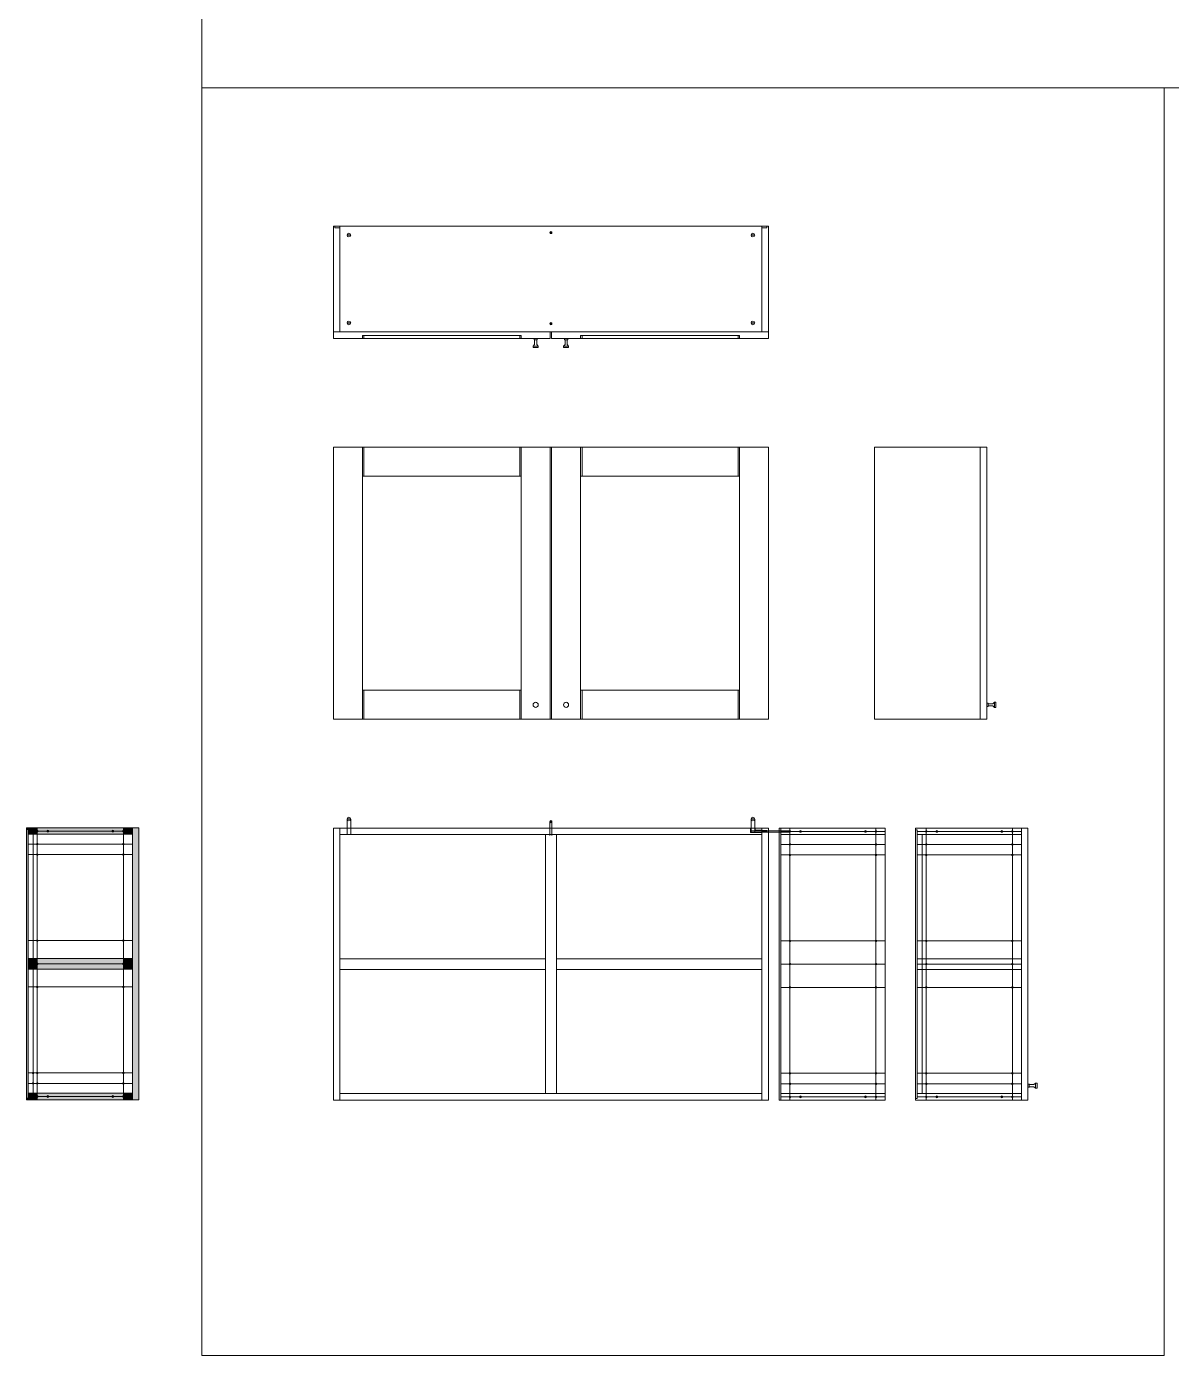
# Model space of a CAD drawing. Header units: centimetres. Extents: x -9.9 to 12.1, y -14.8 to 2.1.
# Drawn here: x -2.787 to 0.371, y -9.346 to -5.682 of the extents above; entities that cross this region are included whole.
import ezdxf

# ---------------------------------------------------------------- set-up
doc = ezdxf.new("R2010")
doc.units = ezdxf.units.CM
doc.header["$MEASUREMENT"] = 0
for name, color, linetype, lineweight in [('A-FURN_Num_Penna__251_Num_Penna__251_Num_Penna__2_Num_Penna__251_Num_Penna__251_Num_Penna__251_Num_Penna__251_Num_Penna__251_Num_Penna__251_Num_Penna__251_Num_Penna__251_Num_Penna__3_Num_Penna__3_Num_Penna__3_Num_Penna__3', 3, 'Continuous', 18), ('A-FURN_Num_Penna__252_Num_Penna__252_Num_Penna__3_Num_Penna__252_Num_Penna__252_Num_Penna__252_Num_Penna__252_Num_Penna__252_Num_Penna__252_Num_Penna__252_Num_Penna__252_Num_Penna__252_Num_Penna__252_Num_Penna__252_Num_Penna__2', 2, 'Continuous', 18), ('A-FURN_Num_Penna__252_Num_Penna__252_Num_Penna__3_Num_Penna__252_Num_Penna__252_Num_Penna__252_Num_Penna__252_Num_Penna__252_Num_Penna__252_Num_Penna__252_Num_Penna__252_Num_Penna__252_Num_Penna__252_Num_Penna__252_Num_Penna__3', 3, 'Continuous', 18), ('A-FURN_Num_Penna__252_Num_Penna__252_Num_Penna__3_Num_Penna__252_Num_Penna__252_Num_Penna__252_Num_Penna__252_Num_Penna__252_Num_Penna__252_Num_Penna__252_Num_Penna__252_Num_Penna__252_Num_Penna__252_Num_Penna__252_Num_Penna__5', 5, 'Continuous', 18), ('A-FURN_Num_Penna__252_Num_Penna__252_Num_Penna__3_Num_Penna__252_Num_Penna__252_Num_Penna__252_Num_Penna__252_Num_Penna__252_Num_Penna__252_Num_Penna__252_Num_Penna__252_Num_Penna__252_Num_Penna__252_Num_Penna__252_Num_Penna__6', 6, 'Continuous', 18), ('A-FURN_Num_Penna__252_Num_Penna__252_Num_Penna__3_Num_Penna__252_Num_Penna__252_Num_Penna__252_Num_Penna__252_Num_Penna__252_Num_Penna__252_Num_Penna__252_Num_Penna__252_Num_Penna__252_Num_Penna__252_Num_Penna__3_Num_Penna__3', 3, 'Continuous', 18), ('A-FURN_Num_Penna__252_Num_Penna__252_Num_Penna__3_Num_Penna__252_Num_Penna__252_Num_Penna__252_Num_Penna__252_Num_Penna__252_Num_Penna__252_Num_Penna__252_Num_Penna__252_Num_Penna__252_Num_Penna__252_Num_Penna__5_Num_Penna__5', 5, 'Continuous', 18), ('A-FURN_Num_Penna__252_Num_Penna__252_Num_Penna__3_Num_Penna__252_Num_Penna__252_Num_Penna__252_Num_Penna__252_Num_Penna__252_Num_Penna__252_Num_Penna__252_Num_Penna__252_Num_Penna__252_Num_Penna__252_Num_Penna__6_Num_Penna__6', 6, 'Continuous', 18), ('A-FURN_Num_Penna__252_Num_Penna__252_Num_Penna__3_Num_Penna__252_Num_Penna__252_Num_Penna__252_Num_Penna__252_Num_Penna__252_Num_Penna__252_Num_Penna__252_Num_Penna__252_Num_Penna__252_Num_Penna__3_Num_Penna__3_Num_Penna__3', 3, 'Continuous', 18), ('A-FURN_Num_Penna__252_Num_Penna__252_Num_Penna__3_Num_Penna__252_Num_Penna__252_Num_Penna__252_Num_Penna__252_Num_Penna__252_Num_Penna__252_Num_Penna__252_Num_Penna__82_Num_Penna__82_Num_Penna__82_Num_Penna__82_Num_Penna__82', 82, 'Continuous', 18), ('A-SECT-PATT_Num_Penna__5_Num_Penna__5_Num_Penna__5_Num_Penna__5_Num_Penna__5_Num_Penna__5_Num_Penna__5_Num_Penna__5_Num_Penna__5_Num_Penna__5_Num_Penna__5_Num_Penna__5_Num_Penna__5_Num_Penna__5', 5, 'Continuous', 18), ('A-SECT-PATT_Num_Penna__6_Num_Penna__6_Num_Penna__6_Num_Penna__6_Num_Penna__6_Num_Penna__6_Num_Penna__6_Num_Penna__6_Num_Penna__6_Num_Penna__6_Num_Penna__6_Num_Penna__3_Num_Penna__3_Num_Penna__3', 3, 'Continuous', 18), ('A-SECT-PATT_Num_Penna__6_Num_Penna__6_Num_Penna__6_Num_Penna__6_Num_Penna__6_Num_Penna__6_Num_Penna__6_Num_Penna__6_Num_Penna__6_Num_Penna__6_Num_Penna__6_Num_Penna__6_Num_Penna__6_Num_Penna__6', 6, 'Continuous', 18), ('A-SECT-PATT_Num_Penna__6_Num_Penna__6_Num_Penna__6_Num_Penna__6_Num_Penna__6_Num_Penna__6_Num_Penna__6_Num_Penna__6_Num_Penna__6_Num_Penna__6_Num_Penna__6_Num_Penna__6_Num_Penna__6_Num_Penna__9', 9, 'Continuous', 18), ('PDF10_Solid Fills_Num_Penna__5_Num_Penna__5_Num_Penna__5_Num_Penna__5_Num_Penna__5_Num_Penna__5_Num_Penna__3_Num_Penna__3', 3, 'Continuous', 18), ('PDF10_Solid Fills_Num_Penna__5_Num_Penna__5_Num_Penna__5_Num_Penna__5_Num_Penna__5_Num_Penna__5_Num_Penna__5_Num_Penna__5', 5, 'Continuous', 18), ('PDF16_Geometry_Num_Penna__5_Num_Penna__5_Num_Penna__5_Num_Penna__5_Num_Penna__5_Num_Penna__5_Num_Penna__5_Num_Penna__3_Num_Penna__3_Num_Penna__3_Num_Penna__3_Num_Penna__3_Num_Penna__3_Num_Penna__3', 3, 'Continuous', 18), ('PDF16_Geometry_Num_Penna__5_Num_Penna__5_Num_Penna__5_Num_Penna__5_Num_Penna__5_Num_Penna__5_Num_Penna__5_Num_Penna__5_Num_Penna__5_Num_Penna__5_Num_Penna__5_Num_Penna__5_Num_Penna__5_Num_Penna__5', 5, 'Continuous', 18), ('PDF16_Geometry_Num_Penna__6_Num_Penna__6_Num_Penna__3_Num_Penna__3_Num_Penna__3_Num_Penna__3_Num_Penna__3_Num_Penna__3_Num_Penna__3_Num_Penna__3_Num_Penna__3_Num_Penna__3_Num_Penna__3_Num_Penna__3', 3, 'Continuous', 18), ('PDF16_Geometry_Num_Penna__6_Num_Penna__6_Num_Penna__6_Num_Penna__3_Num_Penna__3_Num_Penna__3_Num_Penna__3_Num_Penna__3_Num_Penna__9_Num_Penna__9_Num_Penna__9_Num_Penna__9_Num_Penna__9_Num_Penna__9', 9, 'Continuous', 18), ('PDF16_Geometry_Num_Penna__6_Num_Penna__6_Num_Penna__6_Num_Penna__6_Num_Penna__6_Num_Penna__6_Num_Penna__6_Num_Penna__6_Num_Penna__6_Num_Penna__6_Num_Penna__6_Num_Penna__6_Num_Penna__6_Num_Penna__6', 6, 'Continuous', 18), ('PDF17_Geometry_Num_Penna__1_Num_Penna__255_Num_Penna__255_Num_Penna__255_Num_Penna__255_Num_Penna__255_Num_Penna__255_Num_Penna__255', 255, 'Continuous', 18), ('PDF22_Geometry_Num_Penna__1_Num_Penna__255_Num_Penna__3_Num_Penna__3_Num_Penna__3', 3, 'Continuous', 18), ('PDF22_Geometry_Num_Penna__1_Num_Penna__255_Num_Penna__3_Num_Penna__3_Num_Penna__6', 6, 'Continuous', 18), ('PDF22_Geometry_Num_Penna__1_Num_Penna__255_Num_Penna__5_Num_Penna__5_Num_Penna__3', 3, 'Continuous', 18), ('PDF22_Geometry_Num_Penna__1_Num_Penna__255_Num_Penna__5_Num_Penna__5_Num_Penna__5', 5, 'Continuous', 18), ('PDF_Geometry_Num_Penna__7_Num_Penna__7_Num_Penna__3_Num_Penna__6_Num_Penna__6_Num_Penna__6_Num_Penna__6_Num_Penna__6_Num_Penna__6_Num_Penna__6_Num_Penna__6_Num_Penna__6_Num_Penna__6_Num_Penna__6', 6, 'Continuous', 18)]:
    doc.layers.add(name, color=color, linetype=linetype, lineweight=lineweight)

msp = doc.modelspace()

# ---------------------------------------------------------------- hatches: boundary and pattern name
at = {"layer": 'A-FURN_Num_Penna__252_Num_Penna__252_Num_Penna__3_Num_Penna__252_Num_Penna__252_Num_Penna__252_Num_Penna__252_Num_Penna__252_Num_Penna__252_Num_Penna__252_Num_Penna__252_Num_Penna__252_Num_Penna__252_Num_Penna__252_Num_Penna__6', "linetype": 'Continuous', "lineweight": 0, "true_color": 0x3f003f}
for points in [[(-2.7592, -7.8999, -0.414214), (-2.7572, -7.8979), (-2.7572, -7.8909), (-2.7867, -7.8909), (-2.7867, -7.8954), (-2.7822, -7.8954), (-2.7822, -7.8999)], [(-2.7867, -7.8954), (-2.7867, -8.6364), (-2.7822, -8.6364), (-2.7822, -7.9089), (-2.7822, -7.8999), (-2.7822, -7.8954)], [(-2.7592, -7.8999), (-2.7822, -7.8999), (-2.7822, -7.9089), (-2.7572, -7.9089), (-2.7572, -7.9019, -0.414214)], [(-2.5217, -7.8999, -0.414214), (-2.5197, -7.8979), (-2.5197, -7.8909), (-2.7572, -7.8909), (-2.7572, -7.8979, -0.414214), (-2.7552, -7.8999)], [(-2.5197, -7.9089), (-2.5197, -7.9019, -0.414214), (-2.5217, -7.8999), (-2.7552, -7.8999, -0.414214), (-2.7572, -7.9019), (-2.7572, -7.9089)], [(-2.4947, -7.8909), (-2.5197, -7.8909), (-2.5197, -7.8979, -0.414214), (-2.5177, -7.8999), (-2.4947, -7.8999)], [(-2.4947, -7.9089), (-2.4947, -7.8999), (-2.5177, -7.8999, -0.414214), (-2.5197, -7.9019), (-2.5197, -7.9089)], [(-2.4947, -7.8909), (-2.4947, -8.6409), (-2.4767, -8.6409), (-2.4767, -7.8909)], [(-2.7822, -8.2659), (-2.7687, -8.2659), (-2.7687, -8.2509), (-2.7822, -8.2509)], [(-2.7822, -8.2659), (-2.7822, -8.2809), (-2.7687, -8.2809), (-2.7687, -8.2659)], [(-2.7572, -8.2639), (-2.7572, -8.2509), (-2.7687, -8.2509), (-2.7687, -8.2659), (-2.7592, -8.2659, -0.414214)], [(-2.7572, -8.2809), (-2.7572, -8.2679, -0.414214), (-2.7592, -8.2659), (-2.7687, -8.2659), (-2.7687, -8.2809)], [(-2.7572, -8.2509), (-2.7572, -8.2639, -0.414214), (-2.7552, -8.2659), (-2.5217, -8.2659, -0.414214), (-2.5197, -8.2639), (-2.5197, -8.2509)], [(-2.7572, -8.2809), (-2.5197, -8.2809), (-2.5197, -8.2679, -0.414214), (-2.5217, -8.2659), (-2.7552, -8.2659, -0.414214), (-2.7572, -8.2679)], [(-2.5177, -8.2659), (-2.4947, -8.2659), (-2.4947, -8.2509), (-2.5197, -8.2509), (-2.5197, -8.2639, -0.414214)], [(-2.5197, -8.2809), (-2.4947, -8.2809), (-2.4947, -8.2659), (-2.5177, -8.2659, -0.414214), (-2.5197, -8.2679)], [(-2.7592, -8.6319), (-2.7822, -8.6319), (-2.7822, -8.6364), (-2.7867, -8.6364), (-2.7867, -8.6409), (-2.7572, -8.6409), (-2.7572, -8.6339, -0.414214)], [(-2.7572, -8.6229), (-2.7822, -8.6229), (-2.7822, -8.6319), (-2.7592, -8.6319, -0.414214), (-2.7572, -8.6299)], [(-2.7552, -8.6319), (-2.5217, -8.6319, -0.414214), (-2.5197, -8.6299), (-2.5197, -8.6229), (-2.7572, -8.6229), (-2.7572, -8.6299, -0.414214)], [(-2.5197, -8.6409), (-2.5197, -8.6339, -0.414214), (-2.5217, -8.6319), (-2.7552, -8.6319, -0.414214), (-2.7572, -8.6339), (-2.7572, -8.6409)], [(-2.4947, -8.6229), (-2.5197, -8.6229), (-2.5197, -8.6299, -0.414214), (-2.5177, -8.6319), (-2.4947, -8.6319)], [(-2.4947, -8.6409), (-2.4947, -8.6319), (-2.5177, -8.6319, -0.414214), (-2.5197, -8.6339), (-2.5197, -8.6409)]]:
    msp.add_hatch(color=208, dxfattribs=at).paths.add_polyline_path(points)
at = {"layer": 'PDF17_Geometry_Num_Penna__1_Num_Penna__255_Num_Penna__255_Num_Penna__255_Num_Penna__255_Num_Penna__255_Num_Penna__255_Num_Penna__255', "linetype": 'Continuous', "lineweight": 18}
for points in [[(0.0553, -7.6471, 0.006744), (0.0555, -7.6469)], [(0.0553, -7.6502, 0.006744), (0.0555, -7.65)], [(0.0678, -7.6472, 0.006677), (0.068, -7.647)], [(0.0536, -7.6608, 0.006677), (0.0538, -7.6606)], [(0.0559, -7.674, 0.006666), (0.0561, -7.6738)], [(0.0561, -7.6738, 0.035982), (0.0563, -7.6738)], [(0.066, -7.6607, 0.006666), (0.0662, -7.6606)]]:
    msp.add_hatch(color=255, dxfattribs=at).paths.add_polyline_path(points)

# ---------------------------------------------------------------- linework, layer by layer
at = {"layer": 'A-FURN_Num_Penna__251_Num_Penna__251_Num_Penna__2_Num_Penna__251_Num_Penna__251_Num_Penna__251_Num_Penna__251_Num_Penna__251_Num_Penna__251_Num_Penna__251_Num_Penna__251_Num_Penna__3_Num_Penna__3_Num_Penna__3_Num_Penna__3', "color": 3, "linetype": 'Continuous', "lineweight": 18}
for p, q in [((-1.8607, -6.5419), (-1.8567, -6.5419)), ((-1.4267, -6.5419), (-1.4227, -6.5419)), ((-1.2587, -6.5419), (-1.2547, -6.5419)), ((-0.8247, -6.5419), (-0.8207, -6.5419))]:
    msp.add_line(p, q, dxfattribs=at)
at = {"layer": 'A-FURN_Num_Penna__252_Num_Penna__252_Num_Penna__3_Num_Penna__252_Num_Penna__252_Num_Penna__252_Num_Penna__252_Num_Penna__252_Num_Penna__252_Num_Penna__252_Num_Penna__252_Num_Penna__252_Num_Penna__252_Num_Penna__252_Num_Penna__2', "color": 2, "linetype": 'Continuous', "lineweight": 18, "flags": 128}
for points in [[(-2.7592, -7.8999, -0.414214), (-2.7572, -7.8979), (-2.7572, -7.8909), (-2.7867, -7.8909), (-2.7867, -7.8954), (-2.7822, -7.8954), (-2.7822, -7.8999)], [(-2.7592, -7.8999), (-2.7822, -7.8999), (-2.7822, -7.9089), (-2.7572, -7.9089), (-2.7572, -7.9019, -0.414214)], [(-2.5217, -7.8999, -0.414214), (-2.5197, -7.8979), (-2.5197, -7.8909), (-2.7572, -7.8909), (-2.7572, -7.8979, -0.414214), (-2.7552, -7.8999)], [(-2.5197, -7.9089), (-2.5197, -7.9019, -0.414214), (-2.5217, -7.8999), (-2.7552, -7.8999, -0.414214), (-2.7572, -7.9019), (-2.7572, -7.9089)], [(-2.4947, -7.8909), (-2.5197, -7.8909), (-2.5197, -7.8979, -0.414214), (-2.5177, -7.8999), (-2.4947, -7.8999)], [(-2.4947, -7.9089), (-2.4947, -7.8999), (-2.5177, -7.8999, -0.414214), (-2.5197, -7.9019), (-2.5197, -7.9089)], [(-2.7572, -8.2639), (-2.7572, -8.2509), (-2.7687, -8.2509), (-2.7687, -8.2659), (-2.7592, -8.2659, -0.414214)], [(-2.7572, -8.2809), (-2.7572, -8.2679, -0.414214), (-2.7592, -8.2659), (-2.7687, -8.2659), (-2.7687, -8.2809)], [(-2.7572, -8.2509), (-2.7572, -8.2639, -0.414214), (-2.7552, -8.2659), (-2.5217, -8.2659, -0.414214), (-2.5197, -8.2639), (-2.5197, -8.2509)], [(-2.7572, -8.2809), (-2.5197, -8.2809), (-2.5197, -8.2679, -0.414214), (-2.5217, -8.2659), (-2.7552, -8.2659, -0.414214), (-2.7572, -8.2679)], [(-2.5177, -8.2659), (-2.4947, -8.2659), (-2.4947, -8.2509), (-2.5197, -8.2509), (-2.5197, -8.2639, -0.414214)], [(-2.5197, -8.2809), (-2.4947, -8.2809), (-2.4947, -8.2659), (-2.5177, -8.2659, -0.414214), (-2.5197, -8.2679)], [(-2.7592, -8.6319), (-2.7822, -8.6319), (-2.7822, -8.6364), (-2.7867, -8.6364), (-2.7867, -8.6409), (-2.7572, -8.6409), (-2.7572, -8.6339, -0.414214)], [(-2.7572, -8.6229), (-2.7822, -8.6229), (-2.7822, -8.6319), (-2.7592, -8.6319, -0.414214), (-2.7572, -8.6299)], [(-2.7552, -8.6319), (-2.5217, -8.6319, -0.414214), (-2.5197, -8.6299), (-2.5197, -8.6229), (-2.7572, -8.6229), (-2.7572, -8.6299, -0.414214)], [(-2.5197, -8.6409), (-2.5197, -8.6339, -0.414214), (-2.5217, -8.6319), (-2.7552, -8.6319, -0.414214), (-2.7572, -8.6339), (-2.7572, -8.6409)], [(-2.4947, -8.6229), (-2.5197, -8.6229), (-2.5197, -8.6299, -0.414214), (-2.5177, -8.6319), (-2.4947, -8.6319)], [(-2.4947, -8.6409), (-2.4947, -8.6319), (-2.5177, -8.6319, -0.414214), (-2.5197, -8.6339), (-2.5197, -8.6409)]]:
    msp.add_lwpolyline(points, format="xyb", close=True, dxfattribs=at)
for points in [[(-2.7867, -7.8954), (-2.7867, -8.6364), (-2.7822, -8.6364), (-2.7822, -7.9089), (-2.7822, -7.8999), (-2.7822, -7.8954)], [(-2.4947, -7.8909), (-2.4947, -8.6409), (-2.4767, -8.6409), (-2.4767, -7.8909)], [(-2.7822, -8.2659), (-2.7687, -8.2659), (-2.7687, -8.2509), (-2.7822, -8.2509)], [(-2.7822, -8.2659), (-2.7822, -8.2809), (-2.7687, -8.2809), (-2.7687, -8.2659)]]:
    msp.add_lwpolyline(points, close=True, dxfattribs=at)
at = {"layer": 'A-FURN_Num_Penna__252_Num_Penna__252_Num_Penna__3_Num_Penna__252_Num_Penna__252_Num_Penna__252_Num_Penna__252_Num_Penna__252_Num_Penna__252_Num_Penna__252_Num_Penna__252_Num_Penna__252_Num_Penna__252_Num_Penna__252_Num_Penna__3', "color": 3, "linetype": 'Continuous', "lineweight": 18}
for p, q in [((-1.9027, -7.8669), (-1.9027, -7.9099)), ((-1.8927, -7.8669), (-1.8927, -7.9099)), ((-1.3437, -7.8739), (-1.3437, -7.9119)), ((-1.3377, -7.8739), (-1.3377, -7.9119))]:
    msp.add_line(p, q, dxfattribs=at)
at = {"layer": 'A-FURN_Num_Penna__252_Num_Penna__252_Num_Penna__3_Num_Penna__252_Num_Penna__252_Num_Penna__252_Num_Penna__252_Num_Penna__252_Num_Penna__252_Num_Penna__252_Num_Penna__252_Num_Penna__252_Num_Penna__252_Num_Penna__252_Num_Penna__5', "color": 5, "linetype": 'Continuous', "lineweight": 18}
for centre in [(-2.7282, -7.8999), (-2.5487, -7.8999), (-0.6527, -7.9009), (-0.4732, -7.9009), (-0.2766, -7.9009), (-0.0971, -7.9009), (-2.7282, -8.6319), (-2.5487, -8.6319), (-0.6527, -8.6329), (-0.4732, -8.6329), (-0.2766, -8.6329), (-0.0971, -8.6329)]:
    msp.add_circle(centre, 0.0025, dxfattribs=at)
at = {"layer": 'A-FURN_Num_Penna__252_Num_Penna__252_Num_Penna__3_Num_Penna__252_Num_Penna__252_Num_Penna__252_Num_Penna__252_Num_Penna__252_Num_Penna__252_Num_Penna__252_Num_Penna__252_Num_Penna__252_Num_Penna__252_Num_Penna__3_Num_Penna__3', "color": 3, "linetype": 'Continuous', "lineweight": 18}
for p, q in [((-0.7887, -7.9029), (-0.7887, -7.8669)), ((-0.7787, -7.8669), (-0.7787, -7.9029)), ((-0.6817, -7.8989), (-0.7887, -7.8989)), ((-0.6817, -7.9029), (-0.7887, -7.9029))]:
    msp.add_line(p, q, dxfattribs=at)
at = {"layer": 'A-FURN_Num_Penna__252_Num_Penna__252_Num_Penna__3_Num_Penna__252_Num_Penna__252_Num_Penna__252_Num_Penna__252_Num_Penna__252_Num_Penna__252_Num_Penna__252_Num_Penna__252_Num_Penna__252_Num_Penna__252_Num_Penna__5_Num_Penna__5', "color": 5, "linetype": 'Continuous', "lineweight": 18}
for p, q in [((-0.7901, -7.904), (-0.7901, -7.8919)), ((-0.7901, -7.8919), (-0.7775, -7.8919)), ((-0.7587, -7.904), (-0.7901, -7.904)), ((-0.7775, -7.8919), (-0.7775, -7.8979)), ((-0.7775, -7.8979), (-0.7587, -7.8979)), ((-0.7587, -7.8979), (-0.7587, -7.8984)), ((-0.7587, -7.8984), (-0.7455, -7.8984)), ((-0.7455, -7.9025), (-0.7587, -7.9025)), ((-0.7587, -7.9025), (-0.7587, -7.904)), ((-0.7455, -7.8984), (-0.7455, -7.9025))]:
    msp.add_line(p, q, dxfattribs=at)
at = {"layer": 'A-FURN_Num_Penna__252_Num_Penna__252_Num_Penna__3_Num_Penna__252_Num_Penna__252_Num_Penna__252_Num_Penna__252_Num_Penna__252_Num_Penna__252_Num_Penna__252_Num_Penna__252_Num_Penna__252_Num_Penna__252_Num_Penna__6_Num_Penna__6', "color": 6, "linetype": 'Continuous', "lineweight": 18}
for p, q in [((-1.3557, -7.9099), (-1.3557, -8.6239)), ((-1.3257, -7.9099), (-1.3257, -8.6239))]:
    msp.add_line(p, q, dxfattribs=at)
at = {"layer": 'A-FURN_Num_Penna__252_Num_Penna__252_Num_Penna__3_Num_Penna__252_Num_Penna__252_Num_Penna__252_Num_Penna__252_Num_Penna__252_Num_Penna__252_Num_Penna__252_Num_Penna__252_Num_Penna__252_Num_Penna__3_Num_Penna__3_Num_Penna__3', "color": 3, "linetype": 'Continuous', "lineweight": 18}
for p, q in [((-2.303, -5.8504), (0.3507, -5.8504)), ((-2.303, -9.3457), (-2.303, -5.8504)), ((0.3507, -5.8504), (0.3507, -9.3457)), ((0.3507, -9.3457), (-2.303, -9.3457))]:
    msp.add_line(p, q, dxfattribs=at)
at = {"layer": 'A-FURN_Num_Penna__252_Num_Penna__252_Num_Penna__3_Num_Penna__252_Num_Penna__252_Num_Penna__252_Num_Penna__252_Num_Penna__252_Num_Penna__252_Num_Penna__252_Num_Penna__82_Num_Penna__82_Num_Penna__82_Num_Penna__82_Num_Penna__82', "color": 82, "linetype": 'Continuous', "lineweight": 18}
for p, q in [((-2.303, -5.8504), (-2.303, 2.057)), ((9.3636, -5.8504), (-2.303, -5.8504))]:
    msp.add_line(p, q, dxfattribs=at)
at = {"layer": 'A-SECT-PATT_Num_Penna__5_Num_Penna__5_Num_Penna__5_Num_Penna__5_Num_Penna__5_Num_Penna__5_Num_Penna__5_Num_Penna__5_Num_Penna__5_Num_Penna__5_Num_Penna__5_Num_Penna__5_Num_Penna__5_Num_Penna__5', "color": 5, "linetype": 'Continuous', "lineweight": 18}
for centre in [(-1.3827, -7.5519), (-1.2987, -7.5519)]:
    msp.add_circle(centre, 0.007, dxfattribs=at)
at = {"layer": 'A-SECT-PATT_Num_Penna__6_Num_Penna__6_Num_Penna__6_Num_Penna__6_Num_Penna__6_Num_Penna__6_Num_Penna__6_Num_Penna__6_Num_Penna__6_Num_Penna__6_Num_Penna__6_Num_Penna__3_Num_Penna__3_Num_Penna__3', "color": 3, "linetype": 'Continuous', "lineweight": 18}
for p, q in [((-2.7572, -7.8909), (-2.7572, -8.6409)), ((-2.5197, -7.8909), (-2.5197, -8.6409)), ((-0.6817, -7.8919), (-0.6817, -8.6419)), ((-0.4442, -7.8919), (-0.4442, -8.6419)), ((-0.3056, -7.8919), (-0.3056, -8.6419)), ((-0.0681, -7.8919), (-0.0681, -8.6419))]:
    msp.add_line(p, q, dxfattribs=at)
at = {"layer": 'A-SECT-PATT_Num_Penna__6_Num_Penna__6_Num_Penna__6_Num_Penna__6_Num_Penna__6_Num_Penna__6_Num_Penna__6_Num_Penna__6_Num_Penna__6_Num_Penna__6_Num_Penna__6_Num_Penna__6_Num_Penna__6_Num_Penna__6', "color": 6, "linetype": 'Continuous', "lineweight": 18}
for p, q in [((-1.8607, -6.5339), (-1.8607, -6.5419)), ((-1.8567, -6.5339), (-1.8567, -6.5419)), ((-1.4267, -6.5339), (-1.4267, -6.5419)), ((-1.4227, -6.5339), (-1.4227, -6.5419)), ((-1.2587, -6.5339), (-1.2587, -6.5419)), ((-1.2547, -6.5339), (-1.2547, -6.5419)), ((-0.8247, -6.5339), (-0.8247, -6.5419)), ((-0.8207, -6.5339), (-0.8207, -6.5419)), ((-1.8607, -6.8419), (-1.8607, -7.5919)), ((-1.8567, -6.8419), (-1.8567, -6.9219)), ((-1.4267, -6.8419), (-1.4267, -6.9219)), ((-1.4227, -6.8419), (-1.4227, -7.5919)), ((-1.3427, -6.8419), (-1.3427, -7.5919)), ((-1.3387, -6.8419), (-1.3387, -7.5919)), ((-1.2587, -6.8419), (-1.2587, -7.5919)), ((-1.2547, -6.8419), (-1.2547, -6.9219)), ((-0.8247, -6.8419), (-0.8247, -6.9219)), ((-0.8207, -6.8419), (-0.8207, -7.5919)), ((-1.8607, -6.9219), (-1.4227, -6.9219)), ((-1.2587, -6.9219), (-0.8207, -6.9219)), ((-1.8607, -7.5119), (-1.4227, -7.5119)), ((-1.8567, -7.5119), (-1.8567, -7.5919)), ((-1.4267, -7.5119), (-1.4267, -7.5919)), ((-1.2587, -7.5119), (-0.8207, -7.5119)), ((-1.2547, -7.5119), (-1.2547, -7.5919)), ((-0.8247, -7.5119), (-0.8247, -7.5919)), ((-2.7822, -7.8954), (-2.7822, -8.6364)), ((-0.7067, -7.8919), (-0.7067, -8.6419)), ((-0.3306, -7.8964), (-0.3306, -8.6374))]:
    msp.add_line(p, q, dxfattribs=at)
at = {"layer": 'A-SECT-PATT_Num_Penna__6_Num_Penna__6_Num_Penna__6_Num_Penna__6_Num_Penna__6_Num_Penna__6_Num_Penna__6_Num_Penna__6_Num_Penna__6_Num_Penna__6_Num_Penna__6_Num_Penna__6_Num_Penna__6_Num_Penna__9', "color": 9, "linetype": 'Continuous', "lineweight": 18}
for p, q in [((-2.7687, -7.9089), (-2.7687, -8.6229)), ((-0.3171, -7.9099), (-0.3171, -8.6239))]:
    msp.add_line(p, q, dxfattribs=at)
at = {"layer": 'PDF10_Solid Fills_Num_Penna__5_Num_Penna__5_Num_Penna__5_Num_Penna__5_Num_Penna__5_Num_Penna__5_Num_Penna__3_Num_Penna__3', "color": 3, "linetype": 'Continuous', "lineweight": 18}
for p, q in [((-1.8951, -7.8664), (-1.9002, -7.8664)), ((-1.8951, -7.8674), (-1.9002, -7.8674)), ((-1.3419, -7.8739), (-1.3412, -7.8729)), ((-1.3419, -7.8739), (-1.3412, -7.8749)), ((-1.3412, -7.8729), (-1.3401, -7.8729)), ((-1.3412, -7.8749), (-1.3401, -7.8749)), ((-1.3395, -7.8739), (-1.3401, -7.8729)), ((-1.3395, -7.8739), (-1.3401, -7.8749)), ((-0.7862, -7.8664), (-0.7811, -7.8664)), ((-0.7862, -7.8674), (-0.7811, -7.8674))]:
    msp.add_line(p, q, dxfattribs=at)
for centre, radius in [((-1.8977, -7.8669), 0.005), ((-1.3407, -7.8739), 0.003), ((-0.7837, -7.8669), 0.005)]:
    msp.add_circle(centre, radius, dxfattribs=at)
for centre, start, end in [((-1.9002, -7.8669), 90, 270), ((-1.8951, -7.8669), 270, 90), ((-0.7862, -7.8669), 90, 270), ((-0.7811, -7.8669), 270, 90)]:
    msp.add_arc(centre, 0.0005, start, end, dxfattribs=at)
at = {"layer": 'PDF10_Solid Fills_Num_Penna__5_Num_Penna__5_Num_Penna__5_Num_Penna__5_Num_Penna__5_Num_Penna__5_Num_Penna__5_Num_Penna__5', "color": 5, "linetype": 'Continuous', "lineweight": 18}
for p, q in [((-1.8951, -6.2564), (-1.9002, -6.2564)), ((-1.8951, -6.2574), (-1.9002, -6.2574)), ((-1.3419, -6.2499), (-1.3412, -6.2489)), ((-1.3419, -6.2499), (-1.3412, -6.2509)), ((-1.3412, -6.2489), (-1.3401, -6.2489)), ((-1.3412, -6.2509), (-1.3401, -6.2509)), ((-1.3395, -6.2499), (-1.3401, -6.2489)), ((-1.3395, -6.2499), (-1.3401, -6.2509)), ((-0.7862, -6.2564), (-0.7811, -6.2564)), ((-0.7862, -6.2574), (-0.7811, -6.2574)), ((-1.8951, -6.4984), (-1.9002, -6.4984)), ((-1.8951, -6.4994), (-1.9002, -6.4994)), ((-1.3419, -6.5009), (-1.3412, -6.4999)), ((-1.3419, -6.5009), (-1.3412, -6.5019)), ((-1.3412, -6.4999), (-1.3401, -6.4999)), ((-1.3412, -6.5019), (-1.3401, -6.5019)), ((-1.3395, -6.5009), (-1.3401, -6.4999)), ((-1.3395, -6.5009), (-1.3401, -6.5019)), ((-0.7862, -6.4984), (-0.7811, -6.4984)), ((-0.7862, -6.4994), (-0.7811, -6.4994))]:
    msp.add_line(p, q, dxfattribs=at)
for centre, radius in [((-1.8977, -6.2569), 0.005), ((-1.3407, -6.2499), 0.003), ((-0.7837, -6.2569), 0.005), ((-1.8977, -6.4989), 0.005), ((-1.3407, -6.5009), 0.003), ((-0.7837, -6.4989), 0.005)]:
    msp.add_circle(centre, radius, dxfattribs=at)
for centre, start, end in [((-1.9002, -6.2569), 90, 270), ((-1.8951, -6.2569), 270, 90), ((-0.7862, -6.2569), 90, 270), ((-0.7811, -6.2569), 270, 90), ((-1.9002, -6.4989), 90, 270), ((-1.8951, -6.4989), 270, 90), ((-0.7862, -6.4989), 90, 270), ((-0.7811, -6.4989), 270, 90)]:
    msp.add_arc(centre, 0.0005, start, end, dxfattribs=at)
at = {"layer": 'PDF16_Geometry_Num_Penna__5_Num_Penna__5_Num_Penna__5_Num_Penna__5_Num_Penna__5_Num_Penna__5_Num_Penna__5_Num_Penna__3_Num_Penna__3_Num_Penna__3_Num_Penna__3_Num_Penna__3_Num_Penna__3_Num_Penna__3', "color": 3, "linetype": 'Continuous', "lineweight": 18}
for p, q in [((-1.3427, -6.8419), (-1.3387, -6.8419)), ((-1.3427, -7.5919), (-1.3387, -7.5919))]:
    msp.add_line(p, q, dxfattribs=at)
at = {"layer": 'PDF16_Geometry_Num_Penna__5_Num_Penna__5_Num_Penna__5_Num_Penna__5_Num_Penna__5_Num_Penna__5_Num_Penna__5_Num_Penna__5_Num_Penna__5_Num_Penna__5_Num_Penna__5_Num_Penna__5_Num_Penna__5_Num_Penna__5', "color": 5, "linetype": 'Continuous', "lineweight": 18}
for p, q in [((-1.3872, -6.5455), (-1.3872, -6.5419)), ((-1.3782, -6.5455), (-1.3872, -6.5455)), ((-1.3857, -6.5586), (-1.3857, -6.547)), ((-1.3762, -6.5419), (-1.3852, -6.5419)), ((-1.3797, -6.5586), (-1.3797, -6.547)), ((-1.3782, -6.5455), (-1.3782, -6.5419)), ((-1.2942, -6.5419), (-1.3032, -6.5419)), ((-1.3032, -6.5455), (-1.3032, -6.5419)), ((-1.2942, -6.5455), (-1.3032, -6.5455)), ((-1.3017, -6.5586), (-1.3017, -6.547)), ((-1.2957, -6.5586), (-1.2957, -6.547)), ((-1.2942, -6.5455), (-1.2942, -6.5419)), ((-1.3897, -6.563), (-1.3857, -6.5586)), ((-1.3757, -6.563), (-1.3897, -6.563)), ((-1.3897, -6.5669), (-1.3897, -6.563)), ((-1.3757, -6.5669), (-1.3897, -6.5669)), ((-1.3757, -6.563), (-1.3797, -6.5586)), ((-1.3757, -6.5669), (-1.3757, -6.563)), ((-1.3057, -6.563), (-1.3017, -6.5586)), ((-1.2917, -6.563), (-1.3057, -6.563)), ((-1.3057, -6.5669), (-1.3057, -6.563)), ((-1.2917, -6.5669), (-1.3057, -6.5669)), ((-1.2917, -6.563), (-1.2957, -6.5586)), ((-1.2917, -6.5669), (-1.2917, -6.563)), ((-0.1176, -7.5449), (-0.122, -7.5489)), ((-0.1137, -7.5449), (-0.1176, -7.5449)), ((-0.1176, -7.5449), (-0.1176, -7.5589)), ((-0.1137, -7.5449), (-0.1137, -7.5589)), ((-0.135, -7.5474), (-0.1387, -7.5474)), ((-0.1387, -7.5474), (-0.1387, -7.5564)), ((-0.135, -7.5564), (-0.1387, -7.5564)), ((-0.135, -7.5474), (-0.135, -7.5564)), ((-0.122, -7.5489), (-0.1335, -7.5489)), ((-0.122, -7.5549), (-0.1335, -7.5549)), ((-0.1176, -7.5589), (-0.122, -7.5549)), ((-0.1137, -7.5589), (-0.1176, -7.5589)), ((-0.0215, -8.5974), (-0.0251, -8.5974)), ((-0.0251, -8.5974), (-0.0251, -8.6064)), ((-0.0215, -8.6064), (-0.0251, -8.6064)), ((-0.0215, -8.5974), (-0.0215, -8.6064)), ((-0.0084, -8.5989), (-0.02, -8.5989)), ((-0.0084, -8.6049), (-0.02, -8.6049)), ((-0.004, -8.5949), (-0.0084, -8.5989)), ((-0.004, -8.6089), (-0.0084, -8.6049)), ((-0.0001, -8.5949), (-0.004, -8.5949)), ((-0.004, -8.5949), (-0.004, -8.6089)), ((-0.0001, -8.6089), (-0.004, -8.6089)), ((-0.0001, -8.5949), (-0.0001, -8.6089))]:
    msp.add_line(p, q, dxfattribs=at)
for centre, start, end in [((-1.3872, -6.547), 0, 90), ((-1.3782, -6.547), 90, 180), ((-1.3032, -6.547), 0, 90), ((-1.2942, -6.547), 90, 180), ((-0.1335, -7.5474), 180, 270), ((-0.1335, -7.5564), 90, 180), ((-0.02, -8.5974), 180, 270), ((-0.02, -8.6064), 90, 180)]:
    msp.add_arc(centre, 0.00148, start, end, dxfattribs=at)
at = {"layer": 'PDF16_Geometry_Num_Penna__6_Num_Penna__6_Num_Penna__3_Num_Penna__3_Num_Penna__3_Num_Penna__3_Num_Penna__3_Num_Penna__3_Num_Penna__3_Num_Penna__3_Num_Penna__3_Num_Penna__3_Num_Penna__3_Num_Penna__3', "color": 3, "linetype": 'Continuous', "lineweight": 18}
for p, q in [((-1.9362, -6.2319), (-1.9227, -6.2319)), ((-0.7587, -6.2319), (-0.7452, -6.2319))]:
    msp.add_line(p, q, dxfattribs=at)
at = {"layer": 'PDF16_Geometry_Num_Penna__6_Num_Penna__6_Num_Penna__6_Num_Penna__3_Num_Penna__3_Num_Penna__3_Num_Penna__3_Num_Penna__3_Num_Penna__9_Num_Penna__9_Num_Penna__9_Num_Penna__9_Num_Penna__9_Num_Penna__9', "color": 9, "linetype": 'Continuous', "lineweight": 18}
for p, q in [((-2.7822, -7.8999), (-2.4947, -7.8999)), ((-0.7067, -7.9009), (-0.4192, -7.9009)), ((-0.7067, -7.9099), (-0.4192, -7.9099)), ((-0.3306, -7.9009), (-0.0431, -7.9009)), ((-2.7822, -7.9359), (-2.4947, -7.9359)), ((-0.7067, -7.9369), (-0.4192, -7.9369)), ((-0.3306, -7.9369), (-0.0431, -7.9369)), ((-2.7822, -7.9649), (-2.4947, -7.9649)), ((-0.7067, -7.9659), (-0.4192, -7.9659)), ((-0.3306, -7.9659), (-0.0431, -7.9659)), ((-2.7822, -8.5669), (-2.4947, -8.5669)), ((-0.7067, -8.5679), (-0.4192, -8.5679)), ((-0.3306, -8.5679), (-0.0431, -8.5679)), ((-2.7822, -8.5959), (-2.4947, -8.5959)), ((-0.7067, -8.5969), (-0.4192, -8.5969)), ((-0.3306, -8.5969), (-0.0431, -8.5969)), ((-2.7822, -8.6319), (-2.4947, -8.6319)), ((-0.7067, -8.6239), (-0.4192, -8.6239)), ((-0.7067, -8.6329), (-0.4192, -8.6329)), ((-0.3306, -8.6329), (-0.0431, -8.6329))]:
    msp.add_line(p, q, dxfattribs=at)
at = {"layer": 'PDF16_Geometry_Num_Penna__6_Num_Penna__6_Num_Penna__6_Num_Penna__6_Num_Penna__6_Num_Penna__6_Num_Penna__6_Num_Penna__6_Num_Penna__6_Num_Penna__6_Num_Penna__6_Num_Penna__6_Num_Penna__6_Num_Penna__6', "color": 6, "linetype": 'Continuous', "lineweight": 18}
for p, q in [((-1.9407, -6.2319), (-1.9362, -6.2319)), ((-1.9407, -6.2319), (-1.9407, -6.5419)), ((-1.9362, -6.2319), (-1.9362, -6.2364)), ((-1.9362, -6.2364), (-1.9227, -6.2364)), ((-1.9227, -6.2319), (-1.9227, -6.5239)), ((-1.9227, -6.2319), (-0.7587, -6.2319)), ((-0.7587, -6.2319), (-0.7587, -6.5239)), ((-0.7452, -6.2364), (-0.7587, -6.2364)), ((-0.7452, -6.2319), (-0.7452, -6.2364)), ((-0.7452, -6.2319), (-0.7407, -6.2319)), ((-0.7407, -6.2319), (-0.7407, -6.5419)), ((-1.9407, -6.5239), (-0.7407, -6.5239)), ((-1.9407, -6.5419), (-1.8607, -6.5419)), ((-1.8607, -6.5339), (-1.4227, -6.5339)), ((-1.8567, -6.5419), (-1.4267, -6.5419)), ((-1.4227, -6.5419), (-1.3427, -6.5419)), ((-1.3427, -6.5419), (-1.3427, -6.5239)), ((-1.3387, -6.5419), (-1.3387, -6.5239)), ((-1.3387, -6.5419), (-1.2587, -6.5419)), ((-1.2587, -6.5339), (-0.8207, -6.5339)), ((-1.2547, -6.5419), (-0.8247, -6.5419)), ((-0.8207, -6.5419), (-0.7407, -6.5419)), ((-1.9407, -6.8419), (-1.3427, -6.8419)), ((-1.9407, -6.8419), (-1.9407, -7.5919)), ((-1.3387, -6.8419), (-0.7407, -6.8419)), ((-0.7407, -6.8419), (-0.7407, -7.5919)), ((-0.4487, -7.5919), (-0.4487, -6.8419)), ((-0.4487, -6.8419), (-0.1387, -6.8419)), ((-0.1567, -6.8419), (-0.1567, -7.5919)), ((-0.1387, -6.8419), (-0.1387, -7.5919)), ((-1.9407, -7.5919), (-1.3427, -7.5919)), ((-1.3387, -7.5919), (-0.7407, -7.5919)), ((-0.4487, -7.5919), (-0.1387, -7.5919)), ((-2.7867, -8.6364), (-2.7867, -7.8909)), ((-2.7867, -7.8909), (-2.4767, -7.8909)), ((-2.7867, -7.8954), (-2.7867, -7.8909)), ((-2.7867, -7.8954), (-2.7822, -7.8954)), ((-2.7822, -7.9089), (-2.4947, -7.9089)), ((-2.4947, -7.8909), (-2.4947, -8.6409)), ((-2.4767, -7.8909), (-2.4767, -8.6409)), ((-1.9407, -7.8919), (-1.9407, -8.6419)), ((-1.9407, -7.8919), (-0.7407, -7.8919)), ((-1.9227, -7.8919), (-1.9227, -8.6419)), ((-1.9227, -7.9099), (-0.7587, -7.9099)), ((-0.7587, -7.8919), (-0.7587, -8.6419)), ((-0.7407, -7.8919), (-0.7407, -8.6419)), ((-0.7112, -8.6419), (-0.7112, -7.8919)), ((-0.7112, -7.8919), (-0.4192, -7.8919)), ((-0.4192, -7.8919), (-0.4192, -8.6419)), ((-0.3351, -8.6374), (-0.3351, -7.8919)), ((-0.3351, -7.8919), (-0.0251, -7.8919)), ((-0.3351, -7.8964), (-0.3351, -7.8919)), ((-0.3351, -7.8964), (-0.3306, -7.8964)), ((-0.3306, -7.9099), (-0.0431, -7.9099)), ((-0.0431, -7.8919), (-0.0431, -8.6419)), ((-0.0251, -7.8919), (-0.0251, -8.6419)), ((-2.7867, -8.6409), (-2.7867, -8.6364)), ((-2.7867, -8.6364), (-2.7822, -8.6364)), ((-2.7867, -8.6409), (-2.4767, -8.6409)), ((-2.7822, -8.6229), (-2.4947, -8.6229)), ((-2.7822, -8.6364), (-2.7822, -8.6229)), ((-1.9407, -8.6419), (-0.7407, -8.6419)), ((-1.9227, -8.6239), (-0.7587, -8.6239)), ((-0.7112, -8.6419), (-0.4192, -8.6419)), ((-0.3351, -8.6419), (-0.3351, -8.6374)), ((-0.3351, -8.6374), (-0.3306, -8.6374)), ((-0.3351, -8.6419), (-0.0251, -8.6419)), ((-0.3306, -8.6239), (-0.0431, -8.6239)), ((-0.3306, -8.6374), (-0.3306, -8.6239))]:
    msp.add_line(p, q, dxfattribs=at)
at = {"layer": 'PDF22_Geometry_Num_Penna__1_Num_Penna__255_Num_Penna__3_Num_Penna__3_Num_Penna__3', "color": 3, "linetype": 'Continuous', "lineweight": 18}
for p, q in [((-2.4947, -8.2019), (-2.7822, -8.2019)), ((-0.4192, -8.2029), (-0.7067, -8.2029)), ((-0.0431, -8.2029), (-0.3306, -8.2029)), ((-2.4947, -8.2659), (-2.7822, -8.2659)), ((-0.4192, -8.2669), (-0.7067, -8.2669)), ((-0.0431, -8.2669), (-0.3306, -8.2669)), ((-2.4947, -8.3299), (-2.7822, -8.3299)), ((-0.4192, -8.3309), (-0.7067, -8.3309)), ((-0.0431, -8.3309), (-0.3306, -8.3309))]:
    msp.add_line(p, q, dxfattribs=at)
at = {"layer": 'PDF22_Geometry_Num_Penna__1_Num_Penna__255_Num_Penna__3_Num_Penna__3_Num_Penna__6', "color": 6, "linetype": 'Continuous', "lineweight": 18}
for p, q in [((-2.4947, -8.2509), (-2.7822, -8.2509)), ((-1.3557, -8.2519), (-1.9227, -8.2519)), ((-0.7587, -8.2519), (-1.3257, -8.2519)), ((-0.0431, -8.2519), (-0.3306, -8.2519)), ((-2.4947, -8.2809), (-2.7822, -8.2809)), ((-1.3557, -8.2819), (-1.9227, -8.2819)), ((-0.7587, -8.2819), (-1.3257, -8.2819)), ((-0.0431, -8.2819), (-0.3306, -8.2819))]:
    msp.add_line(p, q, dxfattribs=at)
at = {"layer": 'PDF22_Geometry_Num_Penna__1_Num_Penna__255_Num_Penna__5_Num_Penna__5_Num_Penna__3', "color": 3, "linetype": 'Continuous', "lineweight": 18}
for centre in [(-2.7687, -8.5669), (-2.7687, -8.5959)]:
    msp.add_circle(centre, 0.002, dxfattribs=at)
at = {"layer": 'PDF22_Geometry_Num_Penna__1_Num_Penna__255_Num_Penna__5_Num_Penna__5_Num_Penna__5', "color": 5, "linetype": 'Continuous', "lineweight": 18}
for centre in [(-2.7572, -7.8999), (-2.5197, -7.8999), (-0.6817, -7.9009), (-0.4442, -7.9009), (-0.3056, -7.9009), (-0.0681, -7.9009), (-2.7572, -7.9359), (-2.5197, -7.9359), (-0.6817, -7.9369), (-0.4442, -7.9369), (-0.3056, -7.9369), (-0.0681, -7.9369), (-2.7572, -7.9649), (-2.5197, -7.9649), (-0.6817, -7.9659), (-0.4442, -7.9659), (-0.3056, -7.9659), (-0.0681, -7.9659), (-2.7572, -8.2019), (-2.5197, -8.2019), (-0.6817, -8.2029), (-0.4442, -8.2029), (-0.3056, -8.2029), (-0.0681, -8.2029), (-2.7572, -8.2659), (-2.5197, -8.2659), (-0.6817, -8.2669), (-0.4442, -8.2669), (-0.3056, -8.2669), (-0.0681, -8.2669), (-2.7572, -8.3299), (-2.5197, -8.3299), (-0.6817, -8.3309), (-0.4442, -8.3309), (-0.3056, -8.3309), (-0.0681, -8.3309), (-2.7572, -8.5669), (-2.5197, -8.5669), (-0.6817, -8.5679), (-0.4442, -8.5679), (-0.3056, -8.5679), (-0.0681, -8.5679), (-2.7572, -8.5959), (-2.5197, -8.5959), (-0.6817, -8.5969), (-0.4442, -8.5969), (-0.3056, -8.5969), (-0.0681, -8.5969), (-2.7572, -8.6319), (-2.5197, -8.6319), (-0.6817, -8.6329), (-0.4442, -8.6329), (-0.3056, -8.6329), (-0.0681, -8.6329)]:
    msp.add_circle(centre, 0.002, dxfattribs=at)
at = {"layer": 'PDF_Geometry_Num_Penna__7_Num_Penna__7_Num_Penna__3_Num_Penna__6_Num_Penna__6_Num_Penna__6_Num_Penna__6_Num_Penna__6_Num_Penna__6_Num_Penna__6_Num_Penna__6_Num_Penna__6_Num_Penna__6_Num_Penna__6', "color": 6, "linetype": 'Continuous', "lineweight": 18}
msp.add_line((-0.7587, -7.8919), (-0.7587, -7.8964), dxfattribs=at)

doc.saveas('drawing.dxf')
